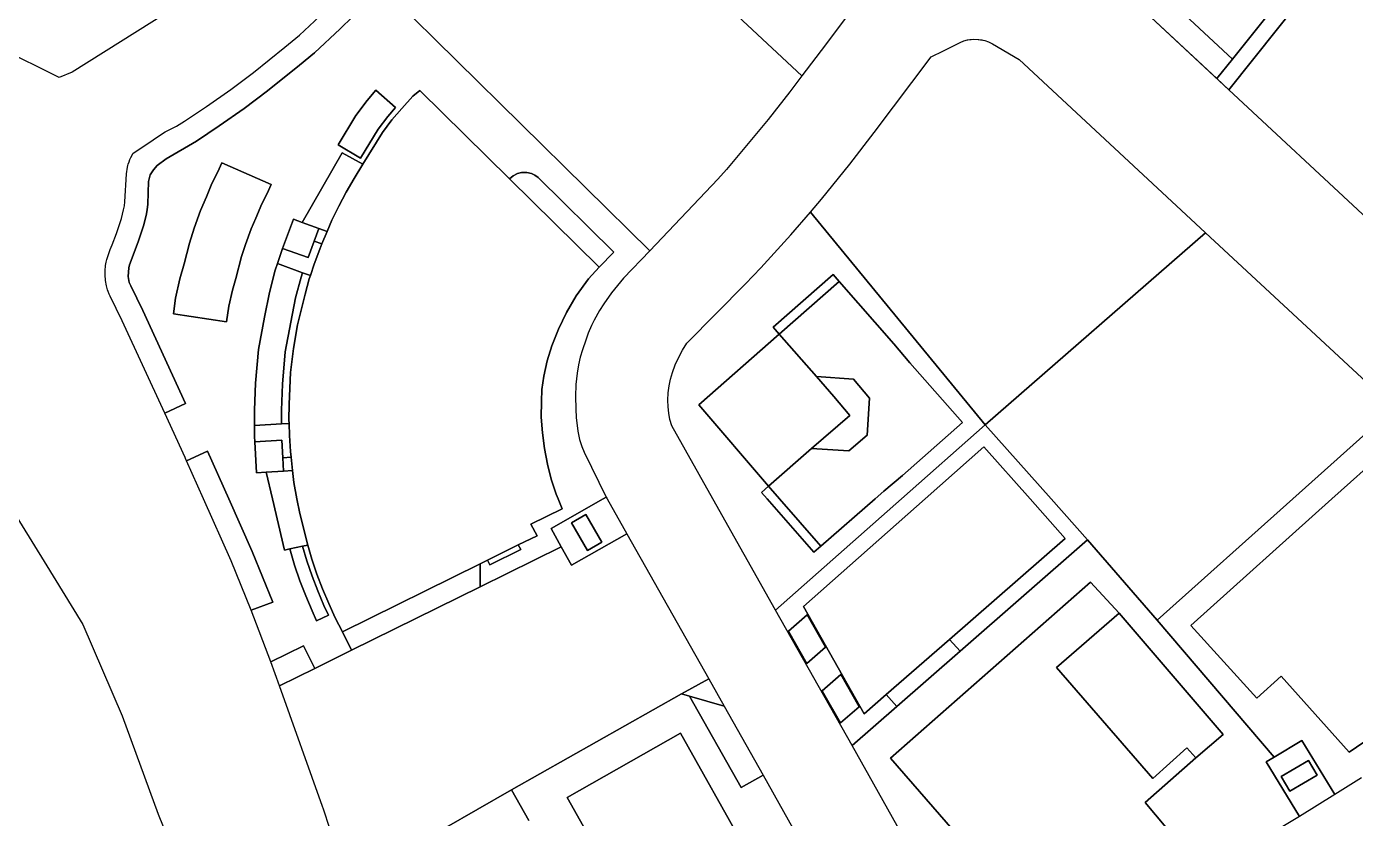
# Model space of a CAD drawing. Header units: millimetres. Extents: x 1888 to 2040, y 1705 to 1894.
# Drawn here: x 1931.1197 to 1931.3729, y 1831.9164 to 1832.0673 of the extents above; entities that cross this region are included whole.
import ezdxf

# ---------------------------------------------------------------- set-up
doc = ezdxf.new("R2010")
doc.units = ezdxf.units.MM

msp = doc.modelspace()

# ---------------------------------------------------------------- linework, layer by layer
for p, q in [((1931.21105, 1832.11051), (1931.26747, 1832.05787)), ((1931.26747, 1832.05787), (1931.21105, 1832.11051)), ((1931.21105, 1832.11051), (1931.26747, 1832.05787)), ((1931.26747, 1832.05787), (1931.21105, 1832.11051)), ((1931.38182, 1832.09657), (1931.3488, 1832.05526)), ((1931.3488, 1832.05526), (1931.38182, 1832.09657)), ((1931.38182, 1832.09657), (1931.3488, 1832.05526)), ((1931.3488, 1832.05526), (1931.38182, 1832.09657)), ((1931.32347, 1832.0853), (1931.34951, 1832.06108)), ((1931.34951, 1832.06108), (1931.32347, 1832.0853)), ((1931.23845, 1832.02459), (1931.18437, 1832.07784)), ((1931.18437, 1832.07784), (1931.23845, 1832.02459)), ((1931.23845, 1832.02459), (1931.18437, 1832.07784)), ((1931.18437, 1832.07784), (1931.23845, 1832.02459)), ((1931.35901, 1832.07296), (1931.34951, 1832.06108)), ((1931.34951, 1832.06108), (1931.35901, 1832.07296)), ((1931.14685, 1832.07018), (1931.12843, 1832.05859)), ((1931.14685, 1832.07018), (1931.12843, 1832.05859)), ((1931.17172, 1832.06567), (1931.17651, 1832.07008)), ((1931.17172, 1832.06567), (1931.17651, 1832.07008)), ((1931.27742, 1832.07113), (1931.27197, 1832.0638)), ((1931.27742, 1832.07113), (1931.27197, 1832.0638)), ((1931.34654, 1832.05737), (1931.3321, 1832.07079)), ((1931.3488, 1832.05526), (1931.3321, 1832.07079)), ((1931.17949, 1832.06684), (1931.18183, 1832.06912)), ((1931.18183, 1832.06912), (1931.17949, 1832.06684)), ((1931.16894, 1832.06334), (1931.17172, 1832.06567)), ((1931.16894, 1832.06334), (1931.17172, 1832.06567)), ((1931.17455, 1832.0623), (1931.17949, 1832.06684)), ((1931.17949, 1832.06684), (1931.17455, 1832.0623)), ((1931.29833, 1832.06455), (1931.29898, 1832.06473)), ((1931.29833, 1832.06455), (1931.29898, 1832.06473)), ((1931.29898, 1832.06473), (1931.29906, 1832.06474)), ((1931.29898, 1832.06473), (1931.29906, 1832.06474)), ((1931.29906, 1832.06474), (1931.29946, 1832.06481)), ((1931.29906, 1832.06474), (1931.29946, 1832.06481)), ((1931.29946, 1832.06481), (1931.29972, 1832.06484)), ((1931.29946, 1832.06481), (1931.29972, 1832.06484)), ((1931.29972, 1832.06484), (1931.30015, 1832.06487)), ((1931.29972, 1832.06484), (1931.30015, 1832.06487)), ((1931.30015, 1832.06487), (1931.30101, 1832.06484)), ((1931.30015, 1832.06487), (1931.30101, 1832.06484)), ((1931.30101, 1832.06484), (1931.30115, 1832.06483)), ((1931.30101, 1832.06484), (1931.30115, 1832.06483)), ((1931.30115, 1832.06483), (1931.30146, 1832.06478)), ((1931.30115, 1832.06483), (1931.30146, 1832.06478)), ((1931.30146, 1832.06478), (1931.30174, 1832.06474)), ((1931.30146, 1832.06478), (1931.30174, 1832.06474)), ((1931.30174, 1832.06474), (1931.30192, 1832.0647)), ((1931.30174, 1832.06474), (1931.30192, 1832.0647)), ((1931.30192, 1832.0647), (1931.30233, 1832.0646)), ((1931.30192, 1832.0647), (1931.30233, 1832.0646)), ((1931.12591, 1832.05761), (1931.11466, 1832.06317)), ((1931.12591, 1832.05761), (1931.11466, 1832.06317)), ((1931.16298, 1832.05854), (1931.16894, 1832.06334)), ((1931.16298, 1832.05854), (1931.16894, 1832.06334)), ((1931.1717, 1832.05991), (1931.17455, 1832.0623)), ((1931.17455, 1832.0623), (1931.1717, 1832.05991)), ((1931.27197, 1832.0638), (1931.26747, 1832.05787)), ((1931.27197, 1832.0638), (1931.26747, 1832.05787)), ((1931.29208, 1832.0615), (1931.29445, 1832.06269)), ((1931.29208, 1832.0615), (1931.29445, 1832.06269)), ((1931.29445, 1832.06269), (1931.29504, 1832.06297)), ((1931.29445, 1832.06269), (1931.29504, 1832.06297)), ((1931.29504, 1832.06297), (1931.29761, 1832.06426)), ((1931.29504, 1832.06297), (1931.29761, 1832.06426)), ((1931.29761, 1832.06426), (1931.29833, 1832.06455)), ((1931.29761, 1832.06426), (1931.29833, 1832.06455)), ((1931.30233, 1832.0646), (1931.30304, 1832.06435)), ((1931.30233, 1832.0646), (1931.30304, 1832.06435)), ((1931.30304, 1832.06435), (1931.30351, 1832.06412)), ((1931.30304, 1832.06435), (1931.30351, 1832.06412)), ((1931.30351, 1832.06412), (1931.30374, 1832.064)), ((1931.30351, 1832.06412), (1931.30374, 1832.064)), ((1931.30374, 1832.064), (1931.30885, 1832.06101)), ((1931.30374, 1832.064), (1931.30885, 1832.06101)), ((1931.16562, 1832.05502), (1931.1717, 1832.05991)), ((1931.1717, 1832.05991), (1931.16562, 1832.05502)), ((1931.28124, 1832.04707), (1931.29208, 1832.0615)), ((1931.28124, 1832.04707), (1931.29208, 1832.0615)), ((1931.30885, 1832.06101), (1931.3443, 1832.02805)), ((1931.30885, 1832.06101), (1931.3443, 1832.02805)), ((1931.34951, 1832.06108), (1931.34654, 1832.05737)), ((1931.34654, 1832.05737), (1931.34951, 1832.06108)), ((1931.12843, 1832.05859), (1931.12591, 1832.05761)), ((1931.12843, 1832.05859), (1931.12591, 1832.05761)), ((1931.15863, 1832.05528), (1931.16298, 1832.05854)), ((1931.15863, 1832.05528), (1931.16298, 1832.05854)), ((1931.26747, 1832.05787), (1931.26516, 1832.05484)), ((1931.26747, 1832.05787), (1931.26516, 1832.05484)), ((1931.3488, 1832.05526), (1931.34654, 1832.05737)), ((1931.15398, 1832.05204), (1931.15863, 1832.05528)), ((1931.15398, 1832.05204), (1931.15863, 1832.05528)), ((1931.16115, 1832.05167), (1931.16562, 1832.05502)), ((1931.16562, 1832.05502), (1931.16115, 1832.05167)), ((1931.18629, 1832.05517), (1931.18459, 1832.05318)), ((1931.18459, 1832.05318), (1931.18629, 1832.05517)), ((1931.19003, 1832.05185), (1931.18629, 1832.05517)), ((1931.18629, 1832.05517), (1931.19003, 1832.05185)), ((1931.19329, 1832.05401), (1931.19462, 1832.05512)), ((1931.19462, 1832.05512), (1931.19329, 1832.05401)), ((1931.19462, 1832.05512), (1931.21172, 1832.03828)), ((1931.21172, 1832.03828), (1931.19462, 1832.05512)), ((1931.26516, 1832.05484), (1931.261, 1832.04961)), ((1931.26516, 1832.05484), (1931.261, 1832.04961)), ((1931.37519, 1832.03073), (1931.3488, 1832.05526)), ((1931.37519, 1832.03073), (1931.3488, 1832.05526)), ((1931.14979, 1832.04924), (1931.15398, 1832.05204)), ((1931.14979, 1832.04924), (1931.15398, 1832.05204)), ((1931.18459, 1832.05318), (1931.18246, 1832.05033)), ((1931.18246, 1832.05033), (1931.18459, 1832.05318)), ((1931.19119, 1832.05168), (1931.19329, 1832.05401)), ((1931.19329, 1832.05401), (1931.19119, 1832.05168)), ((1931.15642, 1832.04838), (1931.16115, 1832.05167)), ((1931.16115, 1832.05167), (1931.15642, 1832.04838)), ((1931.18246, 1832.05033), (1931.17906, 1832.04478)), ((1931.17906, 1832.04478), (1931.18246, 1832.05033)), ((1931.18672, 1832.04772), (1931.18857, 1832.05016)), ((1931.18857, 1832.05016), (1931.18672, 1832.04772)), ((1931.18752, 1832.04712), (1931.18933, 1832.04951)), ((1931.18933, 1832.04951), (1931.18752, 1832.04712)), ((1931.18857, 1832.05016), (1931.19003, 1832.05185)), ((1931.19003, 1832.05185), (1931.18857, 1832.05016)), ((1931.18933, 1832.04951), (1931.19119, 1832.05168)), ((1931.19119, 1832.05168), (1931.18933, 1832.04951)), ((1931.261, 1832.04961), (1931.25786, 1832.04575)), ((1931.261, 1832.04961), (1931.25786, 1832.04575)), ((1931.14387, 1832.04574), (1931.14611, 1832.04726)), ((1931.14387, 1832.04574), (1931.14611, 1832.04726)), ((1931.14611, 1832.04726), (1931.14726, 1832.04777)), ((1931.14611, 1832.04726), (1931.14726, 1832.04777)), ((1931.14726, 1832.04777), (1931.14778, 1832.04804)), ((1931.14726, 1832.04777), (1931.14778, 1832.04804)), ((1931.14778, 1832.04804), (1931.1483, 1832.04833)), ((1931.14778, 1832.04804), (1931.1483, 1832.04833)), ((1931.1483, 1832.04833), (1931.14979, 1832.04924)), ((1931.1483, 1832.04833), (1931.14979, 1832.04924)), ((1931.15208, 1832.04548), (1931.15642, 1832.04838)), ((1931.15642, 1832.04838), (1931.15208, 1832.04548)), ((1931.18333, 1832.04219), (1931.18672, 1832.04772)), ((1931.18672, 1832.04772), (1931.18333, 1832.04219)), ((1931.18381, 1832.04107), (1931.18752, 1832.04712)), ((1931.18752, 1832.04712), (1931.18381, 1832.04107)), ((1931.27658, 1832.04107), (1931.28124, 1832.04707)), ((1931.27658, 1832.04107), (1931.28124, 1832.04707)), ((1931.13999, 1832.04313), (1931.14383, 1832.04571)), ((1931.13999, 1832.04313), (1931.14383, 1832.04571)), ((1931.14383, 1832.04571), (1931.14387, 1832.04574)), ((1931.14383, 1832.04571), (1931.14387, 1832.04574)), ((1931.1463, 1832.04207), (1931.15208, 1832.04548)), ((1931.15208, 1832.04548), (1931.1463, 1832.04207)), ((1931.17906, 1832.04478), (1931.18333, 1832.04219)), ((1931.18333, 1832.04219), (1931.17906, 1832.04478)), ((1931.25786, 1832.04575), (1931.25308, 1832.04008)), ((1931.25786, 1832.04575), (1931.25308, 1832.04008)), ((1931.13923, 1832.04149), (1931.13941, 1832.04197)), ((1931.13923, 1832.04149), (1931.13941, 1832.04197)), ((1931.13941, 1832.04197), (1931.13957, 1832.04233)), ((1931.13941, 1832.04197), (1931.13957, 1832.04233)), ((1931.13957, 1832.04233), (1931.13981, 1832.04281)), ((1931.13957, 1832.04233), (1931.13981, 1832.04281)), ((1931.13981, 1832.04281), (1931.13991, 1832.04298)), ((1931.13981, 1832.04281), (1931.13991, 1832.04298)), ((1931.13991, 1832.04298), (1931.13999, 1832.04313)), ((1931.13991, 1832.04298), (1931.13999, 1832.04313)), ((1931.14458, 1832.0408), (1931.1463, 1832.04207)), ((1931.1463, 1832.04207), (1931.14458, 1832.0408)), ((1931.17984, 1832.0432), (1931.17225, 1832.02998)), ((1931.17225, 1832.02998), (1931.17984, 1832.0432)), ((1931.18381, 1832.04107), (1931.17984, 1832.0432)), ((1931.17984, 1832.0432), (1931.18381, 1832.04107)), ((1931.13876, 1832.03923), (1931.1388, 1832.03968)), ((1931.13876, 1832.03923), (1931.1388, 1832.03968)), ((1931.1388, 1832.03968), (1931.13886, 1832.04006)), ((1931.1388, 1832.03968), (1931.13886, 1832.04006)), ((1931.13886, 1832.04006), (1931.13894, 1832.04047)), ((1931.13886, 1832.04006), (1931.13894, 1832.04047)), ((1931.13894, 1832.04047), (1931.13902, 1832.0408)), ((1931.13894, 1832.04047), (1931.13902, 1832.0408)), ((1931.13902, 1832.0408), (1931.1391, 1832.0411)), ((1931.13902, 1832.0408), (1931.1391, 1832.0411)), ((1931.1391, 1832.0411), (1931.13923, 1832.04149)), ((1931.1391, 1832.0411), (1931.13923, 1832.04149)), ((1931.14328, 1832.03902), (1931.14387, 1832.04001)), ((1931.14387, 1832.04001), (1931.14328, 1832.03902)), ((1931.14387, 1832.04001), (1931.14458, 1832.0408)), ((1931.14458, 1832.0408), (1931.14387, 1832.04001)), ((1931.15617, 1832.03964), (1931.15503, 1832.03737)), ((1931.15503, 1832.03737), (1931.15617, 1832.03964)), ((1931.15691, 1832.04132), (1931.15617, 1832.03964)), ((1931.15617, 1832.03964), (1931.15691, 1832.04132)), ((1931.16629, 1832.03719), (1931.15691, 1832.04132)), ((1931.15691, 1832.04132), (1931.16629, 1832.03719)), ((1931.18213, 1832.03832), (1931.18381, 1832.04107)), ((1931.18381, 1832.04107), (1931.18213, 1832.03832)), ((1931.21326, 1832.03927), (1931.21402, 1832.03949)), ((1931.21402, 1832.03949), (1931.21326, 1832.03927)), ((1931.21402, 1832.03949), (1931.21504, 1832.03945)), ((1931.21504, 1832.03945), (1931.21402, 1832.03949)), ((1931.21504, 1832.03945), (1931.21591, 1832.03927)), ((1931.21591, 1832.03927), (1931.21504, 1832.03945)), ((1931.25308, 1832.04008), (1931.25141, 1832.03818)), ((1931.25308, 1832.04008), (1931.25141, 1832.03818)), ((1931.27116, 1832.03438), (1931.27658, 1832.04107)), ((1931.27116, 1832.03438), (1931.27658, 1832.04107)), ((1931.13842, 1832.0339), (1931.13876, 1832.03923)), ((1931.13842, 1832.0339), (1931.13876, 1832.03923)), ((1931.1428, 1832.03346), (1931.14295, 1832.03777)), ((1931.14295, 1832.03777), (1931.1428, 1832.03346)), ((1931.14295, 1832.03777), (1931.14328, 1832.03902)), ((1931.14328, 1832.03902), (1931.14295, 1832.03777)), ((1931.15503, 1832.03737), (1931.15401, 1832.03487)), ((1931.15401, 1832.03487), (1931.15503, 1832.03737)), ((1931.16555, 1832.03551), (1931.16629, 1832.03719)), ((1931.16629, 1832.03719), (1931.16555, 1832.03551)), ((1931.18062, 1832.03572), (1931.18213, 1832.03832)), ((1931.18213, 1832.03832), (1931.18062, 1832.03572)), ((1931.21172, 1832.03828), (1931.21244, 1832.03886)), ((1931.21244, 1832.03886), (1931.21172, 1832.03828)), ((1931.22882, 1832.02144), (1931.21172, 1832.03828)), ((1931.21172, 1832.03828), (1931.22882, 1832.02144)), ((1931.21244, 1832.03886), (1931.21326, 1832.03927)), ((1931.21326, 1832.03927), (1931.21244, 1832.03886)), ((1931.21591, 1832.03927), (1931.21658, 1832.03897)), ((1931.21658, 1832.03897), (1931.21591, 1832.03927)), ((1931.21658, 1832.03897), (1931.21721, 1832.03853)), ((1931.21721, 1832.03853), (1931.21658, 1832.03897)), ((1931.21721, 1832.03853), (1931.23163, 1832.02429)), ((1931.23163, 1832.02429), (1931.21721, 1832.03853)), ((1931.25141, 1832.03818), (1931.23845, 1832.02459)), ((1931.25141, 1832.03818), (1931.23845, 1832.02459)), ((1931.15401, 1832.03487), (1931.15288, 1832.03226)), ((1931.15288, 1832.03226), (1931.15401, 1832.03487)), ((1931.16452, 1832.0335), (1931.16555, 1832.03551)), ((1931.16555, 1832.03551), (1931.16452, 1832.0335)), ((1931.17924, 1832.03307), (1931.18062, 1832.03572)), ((1931.18062, 1832.03572), (1931.17924, 1832.03307)), ((1931.26909, 1832.03195), (1931.27116, 1832.03438)), ((1931.26909, 1832.03195), (1931.27116, 1832.03438)), ((1931.13777, 1832.03069), (1931.13821, 1832.03237)), ((1931.13777, 1832.03069), (1931.13821, 1832.03237)), ((1931.13821, 1832.03237), (1931.13834, 1832.03311)), ((1931.13821, 1832.03237), (1931.13834, 1832.03311)), ((1931.13834, 1832.03311), (1931.13842, 1832.0339)), ((1931.13834, 1832.03311), (1931.13842, 1832.0339)), ((1931.14247, 1832.03126), (1931.14267, 1832.03235)), ((1931.14267, 1832.03235), (1931.14247, 1832.03126)), ((1931.14267, 1832.03235), (1931.1428, 1832.03346)), ((1931.1428, 1832.03346), (1931.14267, 1832.03235)), ((1931.15288, 1832.03226), (1931.15163, 1832.02886)), ((1931.15163, 1832.02886), (1931.15288, 1832.03226)), ((1931.16342, 1832.0308), (1931.16452, 1832.0335)), ((1931.16452, 1832.0335), (1931.16342, 1832.0308)), ((1931.1779, 1832.03038), (1931.17924, 1832.03307)), ((1931.17924, 1832.03307), (1931.1779, 1832.03038)), ((1931.26532, 1832.02758), (1931.26909, 1832.03195)), ((1931.26532, 1832.02758), (1931.26909, 1832.03195)), ((1931.26909, 1832.03195), (1931.30237, 1831.99144)), ((1931.30237, 1831.99144), (1931.26909, 1832.03195)), ((1931.26909, 1832.03195), (1931.30237, 1831.99144)), ((1931.30237, 1831.99144), (1931.26909, 1832.03195)), ((1931.13685, 1832.02785), (1931.13777, 1832.03069)), ((1931.13685, 1832.02785), (1931.13777, 1832.03069)), ((1931.14096, 1832.02628), (1931.14196, 1832.02933)), ((1931.14196, 1832.02933), (1931.14096, 1832.02628)), ((1931.14196, 1832.02933), (1931.14247, 1832.03126)), ((1931.14247, 1832.03126), (1931.14196, 1832.02933)), ((1931.1625, 1832.02872), (1931.16342, 1832.0308)), ((1931.16342, 1832.0308), (1931.1625, 1832.02872)), ((1931.16851, 1832.02503), (1931.17055, 1832.0306)), ((1931.17055, 1832.0306), (1931.16851, 1832.02503)), ((1931.17055, 1832.0306), (1931.17225, 1832.02998)), ((1931.17225, 1832.02998), (1931.17055, 1832.0306)), ((1931.17225, 1832.02998), (1931.17539, 1832.02883)), ((1931.17539, 1832.02883), (1931.17225, 1832.02998)), ((1931.17698, 1832.02821), (1931.1779, 1832.03038)), ((1931.1779, 1832.03038), (1931.17698, 1832.02821)), ((1931.13604, 1832.02573), (1931.13685, 1832.02785)), ((1931.13604, 1832.02573), (1931.13685, 1832.02785)), ((1931.15163, 1832.02886), (1931.15073, 1832.02603)), ((1931.15073, 1832.02603), (1931.15163, 1832.02886)), ((1931.1614, 1832.02575), (1931.1625, 1832.02872)), ((1931.1625, 1832.02872), (1931.1614, 1832.02575)), ((1931.17539, 1832.02883), (1931.17452, 1832.02643)), ((1931.17452, 1832.02643), (1931.17539, 1832.02883)), ((1931.17539, 1832.02883), (1931.17698, 1832.02821)), ((1931.17698, 1832.02821), (1931.17539, 1832.02883)), ((1931.176, 1832.02589), (1931.17698, 1832.02821)), ((1931.17698, 1832.02821), (1931.176, 1832.02589)), ((1931.25964, 1832.02134), (1931.26532, 1832.02758)), ((1931.25964, 1832.02134), (1931.26532, 1832.02758)), ((1931.34439, 1832.02797), (1931.30237, 1831.99144)), ((1931.30237, 1831.99144), (1931.34439, 1832.02797)), ((1931.34439, 1832.02797), (1931.30237, 1831.99144)), ((1931.30237, 1831.99144), (1931.34439, 1832.02797)), ((1931.3443, 1832.02805), (1931.34439, 1832.02797)), ((1931.3443, 1832.02805), (1931.34439, 1832.02797)), ((1931.34439, 1832.02797), (1931.38031, 1831.99462)), ((1931.34439, 1832.02797), (1931.38031, 1831.99462)), ((1931.13519, 1832.02348), (1931.13567, 1832.02483)), ((1931.13519, 1832.02348), (1931.13567, 1832.02483)), ((1931.13567, 1832.02483), (1931.13604, 1832.02573)), ((1931.13567, 1832.02483), (1931.13604, 1832.02573)), ((1931.1393, 1832.02189), (1931.14096, 1832.02628)), ((1931.14096, 1832.02628), (1931.1393, 1832.02189)), ((1931.15073, 1832.02603), (1931.14971, 1832.02206)), ((1931.14971, 1832.02206), (1931.15073, 1832.02603)), ((1931.16066, 1832.02348), (1931.1614, 1832.02575)), ((1931.1614, 1832.02575), (1931.16066, 1832.02348)), ((1931.16819, 1832.02408), (1931.16851, 1832.02503)), ((1931.16851, 1832.02503), (1931.16819, 1832.02408)), ((1931.16851, 1832.02503), (1931.17335, 1832.02326)), ((1931.17335, 1832.02326), (1931.16851, 1832.02503)), ((1931.17335, 1832.02326), (1931.17452, 1832.02643)), ((1931.17452, 1832.02643), (1931.17335, 1832.02326)), ((1931.17452, 1832.02643), (1931.176, 1832.02589)), ((1931.176, 1832.02589), (1931.17452, 1832.02643)), ((1931.17557, 1832.02485), (1931.17454, 1832.02204)), ((1931.17454, 1832.02204), (1931.17557, 1832.02485)), ((1931.176, 1832.02589), (1931.17557, 1832.02485)), ((1931.17557, 1832.02485), (1931.176, 1832.02589)), ((1931.23163, 1832.02429), (1931.22882, 1832.02144)), ((1931.22882, 1832.02144), (1931.23163, 1832.02429)), ((1931.23845, 1832.02459), (1931.23343, 1832.01932)), ((1931.23845, 1832.02459), (1931.23343, 1832.01932)), ((1931.13474, 1832.02147), (1931.13478, 1832.02178)), ((1931.13474, 1832.02147), (1931.13478, 1832.02178)), ((1931.13478, 1832.02178), (1931.13489, 1832.02238)), ((1931.13478, 1832.02178), (1931.13489, 1832.02238)), ((1931.13489, 1832.02238), (1931.13502, 1832.02292)), ((1931.13489, 1832.02238), (1931.13502, 1832.02292)), ((1931.13502, 1832.02292), (1931.13519, 1832.02348)), ((1931.13502, 1832.02292), (1931.13519, 1832.02348)), ((1931.13917, 1832.02135), (1931.1393, 1832.02189)), ((1931.1393, 1832.02189), (1931.13917, 1832.02135)), ((1931.14971, 1832.02206), (1931.14891, 1832.01922)), ((1931.14891, 1832.01922), (1931.14971, 1832.02206)), ((1931.15958, 1832.01928), (1931.16066, 1832.02348)), ((1931.16066, 1832.02348), (1931.15958, 1832.01928)), ((1931.16753, 1832.02212), (1931.1671, 1832.02085)), ((1931.1671, 1832.02085), (1931.16753, 1832.02212)), ((1931.16753, 1832.02212), (1931.16819, 1832.02408)), ((1931.16819, 1832.02408), (1931.16753, 1832.02212)), ((1931.17232, 1832.02037), (1931.16753, 1832.02212)), ((1931.16753, 1832.02212), (1931.17232, 1832.02037)), ((1931.17454, 1832.02204), (1931.17379, 1832.01983)), ((1931.17379, 1832.01983), (1931.17454, 1832.02204)), ((1931.13467, 1832.02059), (1931.1347, 1832.02108)), ((1931.13467, 1832.02059), (1931.1347, 1832.02108)), ((1931.13467, 1832.01998), (1931.13467, 1832.02059)), ((1931.13467, 1832.01998), (1931.13467, 1832.02059)), ((1931.13473, 1832.01891), (1931.13467, 1832.01998)), ((1931.13473, 1832.01891), (1931.13467, 1832.01998)), ((1931.1347, 1832.02108), (1931.13474, 1832.02147)), ((1931.1347, 1832.02108), (1931.13474, 1832.02147)), ((1931.13906, 1832.01967), (1931.13917, 1832.02135)), ((1931.13917, 1832.02135), (1931.13906, 1832.01967)), ((1931.13928, 1832.01855), (1931.13906, 1832.01967)), ((1931.13906, 1832.01967), (1931.13928, 1832.01855)), ((1931.14891, 1832.01922), (1931.14812, 1832.01553)), ((1931.14812, 1832.01553), (1931.14891, 1832.01922)), ((1931.15893, 1832.01707), (1931.15958, 1832.01928)), ((1931.15958, 1832.01928), (1931.15893, 1832.01707)), ((1931.1671, 1832.02085), (1931.16597, 1832.01661)), ((1931.16597, 1832.01661), (1931.1671, 1832.02085)), ((1931.17098, 1832.01561), (1931.17203, 1832.01954)), ((1931.17203, 1832.01954), (1931.17098, 1832.01561)), ((1931.17203, 1832.01954), (1931.17232, 1832.02037)), ((1931.17232, 1832.02037), (1931.17203, 1832.01954)), ((1931.17379, 1832.01983), (1931.17232, 1832.02037)), ((1931.17232, 1832.02037), (1931.17379, 1832.01983)), ((1931.17278, 1832.0163), (1931.17358, 1832.0192)), ((1931.17358, 1832.0192), (1931.17278, 1832.0163)), ((1931.17358, 1832.0192), (1931.17379, 1832.01983)), ((1931.17379, 1832.01983), (1931.17358, 1832.0192)), ((1931.22679, 1832.01923), (1931.22442, 1832.01597)), ((1931.22442, 1832.01597), (1931.22679, 1832.01923)), ((1931.22882, 1832.02144), (1931.22679, 1832.01923)), ((1931.22679, 1832.01923), (1931.22882, 1832.02144)), ((1931.23343, 1832.01932), (1931.23119, 1832.01653)), ((1931.23343, 1832.01932), (1931.23119, 1832.01653)), ((1931.25673, 1832.01829), (1931.25964, 1832.02134)), ((1931.25673, 1832.01829), (1931.25964, 1832.02134)), ((1931.26197, 1832.01), (1931.27338, 1832.02003)), ((1931.27338, 1832.02003), (1931.26197, 1832.01)), ((1931.27338, 1832.02003), (1931.27454, 1832.01871)), ((1931.27454, 1832.01871), (1931.27338, 1832.02003)), ((1931.13491, 1832.01786), (1931.13473, 1832.01891)), ((1931.13491, 1832.01786), (1931.13473, 1832.01891)), ((1931.13504, 1832.01738), (1931.13491, 1832.01786)), ((1931.13504, 1832.01738), (1931.13491, 1832.01786)), ((1931.13511, 1832.01715), (1931.13504, 1832.01738)), ((1931.13511, 1832.01715), (1931.13504, 1832.01738)), ((1931.13525, 1832.01679), (1931.13511, 1832.01715)), ((1931.13525, 1832.01679), (1931.13511, 1832.01715)), ((1931.13544, 1832.01633), (1931.13525, 1832.01679)), ((1931.13544, 1832.01633), (1931.13525, 1832.01679)), ((1931.13957, 1832.01788), (1931.13928, 1832.01855)), ((1931.13928, 1832.01855), (1931.13957, 1832.01788)), ((1931.14189, 1832.01316), (1931.13957, 1832.01788)), ((1931.13957, 1832.01788), (1931.14189, 1832.01316)), ((1931.15826, 1832.01403), (1931.15893, 1832.01707)), ((1931.15893, 1832.01707), (1931.15826, 1832.01403)), ((1931.16597, 1832.01661), (1931.16503, 1832.0119)), ((1931.16503, 1832.0119), (1931.16597, 1832.01661)), ((1931.23119, 1832.01653), (1931.22969, 1832.01447)), ((1931.23119, 1832.01653), (1931.22969, 1832.01447)), ((1931.24555, 1832.00697), (1931.25673, 1832.01829)), ((1931.24555, 1832.00697), (1931.25673, 1832.01829)), ((1931.27454, 1832.01871), (1931.26312, 1832.00869)), ((1931.26312, 1832.00869), (1931.27454, 1832.01871)), ((1931.27454, 1832.01871), (1931.28495, 1832.00686)), ((1931.28495, 1832.00686), (1931.27454, 1832.01871)), ((1931.13562, 1832.01594), (1931.13544, 1832.01633)), ((1931.13562, 1832.01594), (1931.13544, 1832.01633)), ((1931.13794, 1832.01122), (1931.13562, 1832.01594)), ((1931.13794, 1832.01122), (1931.13562, 1832.01594)), ((1931.14812, 1832.01553), (1931.14768, 1832.01255)), ((1931.14768, 1832.01255), (1931.14812, 1832.01553)), ((1931.15782, 1832.01105), (1931.15826, 1832.01403)), ((1931.15826, 1832.01403), (1931.15782, 1832.01105)), ((1931.17005, 1832.01097), (1931.17098, 1832.01561)), ((1931.17098, 1832.01561), (1931.17005, 1832.01097)), ((1931.17135, 1832.01047), (1931.17278, 1832.0163)), ((1931.17278, 1832.0163), (1931.17135, 1832.01047)), ((1931.22442, 1832.01597), (1931.22259, 1832.01278)), ((1931.22259, 1832.01278), (1931.22442, 1832.01597)), ((1931.22969, 1832.01447), (1931.22888, 1832.01322)), ((1931.22969, 1832.01447), (1931.22888, 1832.01322)), ((1931.15002, 1831.9955), (1931.14189, 1832.01316)), ((1931.14189, 1832.01316), (1931.15002, 1831.9955)), ((1931.14768, 1832.01255), (1931.15782, 1832.01105)), ((1931.15782, 1832.01105), (1931.14768, 1832.01255)), ((1931.16503, 1832.0119), (1931.1639, 1832.00577)), ((1931.1639, 1832.00577), (1931.16503, 1832.0119)), ((1931.22259, 1832.01278), (1931.22106, 1832.00966)), ((1931.22106, 1832.00966), (1931.22259, 1832.01278)), ((1931.22888, 1832.01322), (1931.22785, 1832.01136)), ((1931.22888, 1832.01322), (1931.22785, 1832.01136)), ((1931.14603, 1831.99366), (1931.13794, 1832.01122)), ((1931.14603, 1831.99366), (1931.13794, 1832.01122)), ((1931.16901, 1832.00532), (1931.17005, 1832.01097)), ((1931.17005, 1832.01097), (1931.16901, 1832.00532)), ((1931.17056, 1832.00593), (1931.17135, 1832.01047)), ((1931.17135, 1832.01047), (1931.17056, 1832.00593)), ((1931.22106, 1832.00966), (1931.21983, 1832.00648)), ((1931.21983, 1832.00648), (1931.22106, 1832.00966)), ((1931.22674, 1832.0089), (1931.22625, 1832.00756)), ((1931.22674, 1832.0089), (1931.22625, 1832.00756)), ((1931.22737, 1832.01034), (1931.22674, 1832.0089)), ((1931.22737, 1832.01034), (1931.22674, 1832.0089)), ((1931.22785, 1832.01136), (1931.22737, 1832.01034)), ((1931.22785, 1832.01136), (1931.22737, 1832.01034)), ((1931.26312, 1832.00869), (1931.26197, 1832.01)), ((1931.26197, 1832.01), (1931.26312, 1832.00869)), ((1931.21983, 1832.00648), (1931.21891, 1832.0036)), ((1931.21891, 1832.0036), (1931.21983, 1832.00648)), ((1931.22625, 1832.00756), (1931.22564, 1832.0057)), ((1931.22625, 1832.00756), (1931.22564, 1832.0057)), ((1931.24471, 1832.00565), (1931.24555, 1832.00697)), ((1931.24471, 1832.00565), (1931.24555, 1832.00697)), ((1931.2478, 1831.99524), (1931.26312, 1832.00869)), ((1931.26312, 1832.00869), (1931.2478, 1831.99524)), ((1931.27024, 1832.00059), (1931.26312, 1832.00869)), ((1931.26312, 1832.00869), (1931.27024, 1832.00059)), ((1931.28495, 1832.00686), (1931.288, 1832.00324)), ((1931.288, 1832.00324), (1931.28495, 1832.00686)), ((1931.1639, 1832.00577), (1931.16334, 1831.99937)), ((1931.16334, 1831.99937), (1931.1639, 1832.00577)), ((1931.16847, 1831.99918), (1931.16901, 1832.00532)), ((1931.16901, 1832.00532), (1931.16847, 1831.99918)), ((1931.17003, 1832.00135), (1931.17056, 1832.00593)), ((1931.17056, 1832.00593), (1931.17003, 1832.00135)), ((1931.22522, 1832.00431), (1931.2249, 1832.00281)), ((1931.22522, 1832.00431), (1931.2249, 1832.00281)), ((1931.22564, 1832.0057), (1931.22522, 1832.00431)), ((1931.22564, 1832.0057), (1931.22522, 1832.00431)), ((1931.24332, 1832.00285), (1931.24397, 1832.00428)), ((1931.24332, 1832.00285), (1931.24397, 1832.00428)), ((1931.24397, 1832.00428), (1931.24471, 1832.00565)), ((1931.24397, 1832.00428), (1931.24471, 1832.00565)), ((1931.16974, 1831.99535), (1931.17003, 1832.00135)), ((1931.17003, 1832.00135), (1931.16974, 1831.99535)), ((1931.21891, 1832.0036), (1931.2183, 1832.00066)), ((1931.2183, 1832.00066), (1931.21891, 1832.0036)), ((1931.2249, 1832.00281), (1931.22463, 1832.00126)), ((1931.2249, 1832.00281), (1931.22463, 1832.00126)), ((1931.2424, 1832.00014), (1931.24277, 1832.00139)), ((1931.2424, 1832.00014), (1931.24277, 1832.00139)), ((1931.24277, 1832.00139), (1931.24332, 1832.00285)), ((1931.24277, 1832.00139), (1931.24332, 1832.00285)), ((1931.288, 1832.00324), (1931.29806, 1831.99183)), ((1931.29806, 1831.99183), (1931.288, 1832.00324)), ((1931.16334, 1831.99937), (1931.16315, 1831.99418)), ((1931.16315, 1831.99418), (1931.16334, 1831.99937)), ((1931.16829, 1831.99421), (1931.16847, 1831.99918)), ((1931.16847, 1831.99918), (1931.16829, 1831.99421)), ((1931.2183, 1832.00066), (1931.21792, 1831.99811)), ((1931.21792, 1831.99811), (1931.2183, 1832.00066)), ((1931.22439, 1831.99909), (1931.22431, 1831.99681)), ((1931.22439, 1831.99909), (1931.22431, 1831.99681)), ((1931.22463, 1832.00126), (1931.22439, 1831.99909)), ((1931.22463, 1832.00126), (1931.22439, 1831.99909)), ((1931.24197, 1831.9975), (1931.24214, 1831.99887)), ((1931.24197, 1831.9975), (1931.24214, 1831.99887)), ((1931.24214, 1831.99887), (1931.2424, 1832.00014)), ((1931.24214, 1831.99887), (1931.2424, 1832.00014)), ((1931.2773, 1832.00014), (1931.27024, 1832.00059)), ((1931.27354, 1831.99683), (1931.27024, 1832.00059)), ((1931.27024, 1832.00059), (1931.2773, 1832.00014)), ((1931.27024, 1832.00059), (1931.27354, 1831.99683)), ((1931.28033, 1831.99648), (1931.2773, 1832.00014)), ((1931.2773, 1832.00014), (1931.28033, 1831.99648)), ((1931.21792, 1831.99811), (1931.2178, 1831.99585)), ((1931.2178, 1831.99585), (1931.21792, 1831.99811)), ((1931.22431, 1831.99681), (1931.22436, 1831.99446)), ((1931.22431, 1831.99681), (1931.22436, 1831.99446)), ((1931.2419, 1831.99612), (1931.24197, 1831.9975)), ((1931.2419, 1831.99612), (1931.24197, 1831.9975)), ((1931.27658, 1831.99317), (1931.27354, 1831.99683)), ((1931.27354, 1831.99683), (1931.27658, 1831.99317)), ((1931.27989, 1831.98942), (1931.28033, 1831.99648)), ((1931.28033, 1831.99648), (1931.27989, 1831.98942)), ((1931.14603, 1831.99366), (1931.15002, 1831.9955)), ((1931.15002, 1831.9955), (1931.14603, 1831.99366)), ((1931.16315, 1831.99418), (1931.16316, 1831.99127)), ((1931.16316, 1831.99127), (1931.16315, 1831.99418)), ((1931.1683, 1831.99158), (1931.16829, 1831.99421)), ((1931.16829, 1831.99421), (1931.1683, 1831.99158)), ((1931.16969, 1831.99235), (1931.16974, 1831.99535)), ((1931.16974, 1831.99535), (1931.16969, 1831.99235)), ((1931.2178, 1831.99585), (1931.21779, 1831.99285)), ((1931.21779, 1831.99285), (1931.2178, 1831.99585)), ((1931.22436, 1831.99446), (1931.22446, 1831.99275)), ((1931.22436, 1831.99446), (1931.22446, 1831.99275)), ((1931.24194, 1831.99487), (1931.2419, 1831.99612)), ((1931.24194, 1831.99487), (1931.2419, 1831.99612)), ((1931.24207, 1831.99363), (1931.24194, 1831.99487)), ((1931.24207, 1831.99363), (1931.24194, 1831.99487)), ((1931.2611, 1831.97972), (1931.2478, 1831.99524)), ((1931.2478, 1831.99524), (1931.2611, 1831.97972)), ((1931.38031, 1831.99462), (1931.36097, 1831.97731)), ((1931.36097, 1831.97731), (1931.38031, 1831.99462)), ((1931.38031, 1831.99462), (1931.36097, 1831.97731)), ((1931.36097, 1831.97731), (1931.38031, 1831.99462)), ((1931.14992, 1831.9852), (1931.14603, 1831.99366)), ((1931.14992, 1831.9852), (1931.14603, 1831.99366)), ((1931.16316, 1831.99127), (1931.1683, 1831.99158)), ((1931.1683, 1831.99158), (1931.16316, 1831.99127)), ((1931.16317, 1831.9892), (1931.16316, 1831.99127)), ((1931.16316, 1831.99127), (1931.16317, 1831.9892)), ((1931.1683, 1831.99158), (1931.16972, 1831.99166)), ((1931.16972, 1831.99166), (1931.1683, 1831.99158)), ((1931.16972, 1831.99166), (1931.16969, 1831.99235)), ((1931.16969, 1831.99235), (1931.16972, 1831.99166)), ((1931.16972, 1831.99166), (1931.1698, 1831.98935)), ((1931.1698, 1831.98935), (1931.16972, 1831.99166)), ((1931.21779, 1831.99285), (1931.21802, 1831.98986)), ((1931.21802, 1831.98986), (1931.21779, 1831.99285)), ((1931.22446, 1831.99275), (1931.22454, 1831.99178)), ((1931.22446, 1831.99275), (1931.22454, 1831.99178)), ((1931.22454, 1831.99178), (1931.22474, 1831.99019)), ((1931.22454, 1831.99178), (1931.22474, 1831.99019)), ((1931.24231, 1831.9924), (1931.24207, 1831.99363)), ((1931.24231, 1831.9924), (1931.24207, 1831.99363)), ((1931.24265, 1831.9912), (1931.24231, 1831.9924)), ((1931.24265, 1831.9912), (1931.24231, 1831.9924)), ((1931.25047, 1831.97731), (1931.24265, 1831.9912)), ((1931.25047, 1831.97731), (1931.24265, 1831.9912)), ((1931.26931, 1831.9869), (1931.27658, 1831.99317)), ((1931.27658, 1831.99317), (1931.26931, 1831.9869)), ((1931.30237, 1831.99144), (1931.2864, 1831.97731)), ((1931.2864, 1831.97731), (1931.30237, 1831.99144)), ((1931.30237, 1831.99144), (1931.2864, 1831.97731)), ((1931.2864, 1831.97731), (1931.30237, 1831.99144)), ((1931.29806, 1831.99183), (1931.28664, 1831.98176)), ((1931.28664, 1831.98176), (1931.29806, 1831.99183)), ((1931.30237, 1831.99144), (1931.31493, 1831.97731)), ((1931.31493, 1831.97731), (1931.30237, 1831.99144)), ((1931.30237, 1831.99144), (1931.31493, 1831.97731)), ((1931.31493, 1831.97731), (1931.30237, 1831.99144)), ((1931.16318, 1831.9882), (1931.16317, 1831.9892)), ((1931.16317, 1831.9892), (1931.16318, 1831.9882)), ((1931.1698, 1831.98935), (1931.16999, 1831.98636)), ((1931.16999, 1831.98636), (1931.1698, 1831.98935)), ((1931.21802, 1831.98986), (1931.21838, 1831.98688)), ((1931.21838, 1831.98688), (1931.21802, 1831.98986)), ((1931.22474, 1831.99019), (1931.2251, 1831.9886)), ((1931.22474, 1831.99019), (1931.2251, 1831.9886)), ((1931.27637, 1831.98643), (1931.27989, 1831.98942)), ((1931.27989, 1831.98942), (1931.27637, 1831.98643)), ((1931.1542, 1831.98642), (1931.15021, 1831.98458)), ((1931.15021, 1831.98458), (1931.1542, 1831.98642)), ((1931.15825, 1831.97731), (1931.1542, 1831.98642)), ((1931.1542, 1831.98642), (1931.15825, 1831.97731)), ((1931.16832, 1831.98852), (1931.16318, 1831.9882)), ((1931.16318, 1831.9882), (1931.16832, 1831.98852)), ((1931.16355, 1831.98228), (1931.16318, 1831.9882)), ((1931.16318, 1831.9882), (1931.16355, 1831.98228)), ((1931.16853, 1831.98515), (1931.16832, 1831.98852)), ((1931.16832, 1831.98852), (1931.16853, 1831.98515)), ((1931.16999, 1831.98636), (1931.17011, 1831.98525)), ((1931.17011, 1831.98525), (1931.16999, 1831.98636)), ((1931.21838, 1831.98688), (1931.21899, 1831.98394)), ((1931.21899, 1831.98394), (1931.21838, 1831.98688)), ((1931.2251, 1831.9886), (1931.22551, 1831.98728)), ((1931.2251, 1831.9886), (1931.22551, 1831.98728)), ((1931.22551, 1831.98728), (1931.22598, 1831.98621)), ((1931.22551, 1831.98728), (1931.22598, 1831.98621)), ((1931.22598, 1831.98621), (1931.23017, 1831.97764)), ((1931.22598, 1831.98621), (1931.23017, 1831.97764)), ((1931.2611, 1831.97972), (1931.26931, 1831.9869)), ((1931.26931, 1831.9869), (1931.2611, 1831.97972)), ((1931.26931, 1831.9869), (1931.27637, 1831.98643)), ((1931.27637, 1831.98643), (1931.26931, 1831.9869)), ((1931.29094, 1831.97731), (1931.30213, 1831.98721)), ((1931.30213, 1831.98721), (1931.29094, 1831.97731)), ((1931.30213, 1831.98721), (1931.31092, 1831.97731)), ((1931.31092, 1831.97731), (1931.30213, 1831.98721)), ((1931.36844, 1831.97731), (1931.38005, 1831.98774)), ((1931.38005, 1831.98774), (1931.36844, 1831.97731)), ((1931.11149, 1831.98406), (1931.12306, 1831.96535)), ((1931.11149, 1831.98406), (1931.12306, 1831.96535)), ((1931.15001, 1831.98502), (1931.14992, 1831.9852)), ((1931.15001, 1831.98502), (1931.14992, 1831.9852)), ((1931.15021, 1831.98458), (1931.15001, 1831.98502)), ((1931.15021, 1831.98458), (1931.15001, 1831.98502)), ((1931.15344, 1831.97731), (1931.15021, 1831.98458)), ((1931.15344, 1831.97731), (1931.15021, 1831.98458)), ((1931.17011, 1831.98525), (1931.16853, 1831.98515)), ((1931.16853, 1831.98515), (1931.17011, 1831.98525)), ((1931.16869, 1831.9826), (1931.16853, 1831.98515)), ((1931.16853, 1831.98515), (1931.16869, 1831.9826)), ((1931.17011, 1831.98525), (1931.1704, 1831.98271)), ((1931.1704, 1831.98271), (1931.17011, 1831.98525)), ((1931.21899, 1831.98394), (1931.2197, 1831.98103)), ((1931.2197, 1831.98103), (1931.21899, 1831.98394)), ((1931.16535, 1831.98239), (1931.16355, 1831.98228)), ((1931.16355, 1831.98228), (1931.16535, 1831.98239)), ((1931.16869, 1831.9826), (1931.16535, 1831.98239)), ((1931.16535, 1831.98239), (1931.16869, 1831.9826)), ((1931.16535, 1831.98239), (1931.16656, 1831.97731)), ((1931.16656, 1831.97731), (1931.16535, 1831.98239)), ((1931.1704, 1831.98271), (1931.16869, 1831.9826)), ((1931.16869, 1831.9826), (1931.1704, 1831.98271)), ((1931.17066, 1831.9804), (1931.1704, 1831.98271)), ((1931.1704, 1831.98271), (1931.17066, 1831.9804)), ((1931.28664, 1831.98176), (1931.28306, 1831.97877)), ((1931.28306, 1831.97877), (1931.28664, 1831.98176)), ((1931.17123, 1831.97731), (1931.17066, 1831.9804)), ((1931.17066, 1831.9804), (1931.17123, 1831.97731)), ((1931.2197, 1831.98103), (1931.22063, 1831.97818)), ((1931.22063, 1831.97818), (1931.2197, 1831.98103)), ((1931.25976, 1831.97855), (1931.2611, 1831.97972)), ((1931.2611, 1831.97972), (1931.25976, 1831.97855)), ((1931.26084, 1831.97731), (1931.25976, 1831.97855)), ((1931.25976, 1831.97855), (1931.26084, 1831.97731)), ((1931.2611, 1831.97972), (1931.26148, 1831.97927)), ((1931.26148, 1831.97927), (1931.2611, 1831.97972)), ((1931.26148, 1831.97927), (1931.26319, 1831.97731)), ((1931.26319, 1831.97731), (1931.26148, 1831.97927)), ((1931.28306, 1831.97877), (1931.28139, 1831.97731)), ((1931.28139, 1831.97731), (1931.28306, 1831.97877)), ((1931.15867, 1831.96552), (1931.15344, 1831.97731)), ((1931.15867, 1831.96552), (1931.15344, 1831.97731)), ((1931.16269, 1831.9673), (1931.15825, 1831.97731)), ((1931.15825, 1831.97731), (1931.16269, 1831.9673)), ((1931.16656, 1831.97731), (1931.16888, 1831.96756)), ((1931.16888, 1831.96756), (1931.16656, 1831.97731)), ((1931.17175, 1831.9745), (1931.17123, 1831.97731)), ((1931.17123, 1831.97731), (1931.17175, 1831.9745)), ((1931.21965, 1831.97169), (1931.22959, 1831.97731)), ((1931.22959, 1831.97731), (1931.21965, 1831.97169)), ((1931.21965, 1831.97169), (1931.22959, 1831.97731)), ((1931.22959, 1831.97731), (1931.21965, 1831.97169)), ((1931.22063, 1831.97818), (1931.22098, 1831.97731)), ((1931.22098, 1831.97731), (1931.22063, 1831.97818)), ((1931.22098, 1831.97731), (1931.22174, 1831.97539)), ((1931.22174, 1831.97539), (1931.22098, 1831.97731)), ((1931.22959, 1831.97731), (1931.23017, 1831.97764)), ((1931.23017, 1831.97764), (1931.22959, 1831.97731)), ((1931.22959, 1831.97731), (1931.23017, 1831.97764)), ((1931.23017, 1831.97764), (1931.22959, 1831.97731)), ((1931.23017, 1831.97764), (1931.23036, 1831.97731)), ((1931.23017, 1831.97764), (1931.23036, 1831.97731)), ((1931.23036, 1831.97731), (1931.23411, 1831.97065)), ((1931.23036, 1831.97731), (1931.23411, 1831.97065)), ((1931.26241, 1831.95609), (1931.25047, 1831.97731)), ((1931.26241, 1831.95609), (1931.25047, 1831.97731)), ((1931.26974, 1831.96713), (1931.26084, 1831.97731)), ((1931.26084, 1831.97731), (1931.26974, 1831.96713)), ((1931.2864, 1831.97731), (1931.26241, 1831.95609)), ((1931.26241, 1831.95609), (1931.2864, 1831.97731)), ((1931.2864, 1831.97731), (1931.26241, 1831.95609)), ((1931.26241, 1831.95609), (1931.2864, 1831.97731)), ((1931.26319, 1831.97731), (1931.27106, 1831.96829)), ((1931.27106, 1831.96829), (1931.26319, 1831.97731)), ((1931.26775, 1831.9568), (1931.29094, 1831.97731)), ((1931.29094, 1831.97731), (1931.26775, 1831.9568)), ((1931.28139, 1831.97731), (1931.27106, 1831.96829)), ((1931.27106, 1831.96829), (1931.28139, 1831.97731)), ((1931.31092, 1831.97731), (1931.31763, 1831.96976)), ((1931.31763, 1831.96976), (1931.31092, 1831.97731)), ((1931.31493, 1831.97731), (1931.32188, 1831.96949)), ((1931.32188, 1831.96949), (1931.31493, 1831.97731)), ((1931.31493, 1831.97731), (1931.32188, 1831.96949)), ((1931.32188, 1831.96949), (1931.31493, 1831.97731)), ((1931.36097, 1831.97731), (1931.33517, 1831.95421)), ((1931.33517, 1831.95421), (1931.36097, 1831.97731)), ((1931.36097, 1831.97731), (1931.33517, 1831.95421)), ((1931.33517, 1831.95421), (1931.36097, 1831.97731)), ((1931.34156, 1831.95317), (1931.36844, 1831.97731)), ((1931.36844, 1831.97731), (1931.34156, 1831.95317)), ((1931.17329, 1831.96847), (1931.17175, 1831.9745)), ((1931.17175, 1831.9745), (1931.17329, 1831.96847)), ((1931.22174, 1831.97539), (1931.2158, 1831.97246)), ((1931.2158, 1831.97246), (1931.22174, 1831.97539)), ((1931.22355, 1831.97275), (1931.22631, 1831.97433)), ((1931.22631, 1831.97433), (1931.22355, 1831.97275)), ((1931.22631, 1831.97433), (1931.22933, 1831.96904)), ((1931.22933, 1831.96904), (1931.22631, 1831.97433)), ((1931.2158, 1831.97246), (1931.21699, 1831.97029)), ((1931.21699, 1831.97029), (1931.2158, 1831.97246)), ((1931.22159, 1831.96818), (1931.21965, 1831.97169)), ((1931.21965, 1831.97169), (1931.22159, 1831.96818)), ((1931.22159, 1831.96818), (1931.21965, 1831.97169)), ((1931.21965, 1831.97169), (1931.22159, 1831.96818)), ((1931.22657, 1831.96746), (1931.22355, 1831.97275)), ((1931.22355, 1831.97275), (1931.22657, 1831.96746)), ((1931.17231, 1831.96827), (1931.17329, 1831.96847)), ((1931.17329, 1831.96847), (1931.17231, 1831.96827)), ((1931.17408, 1831.96581), (1931.17329, 1831.96847)), ((1931.17329, 1831.96847), (1931.17408, 1831.96581)), ((1931.20752, 1831.96562), (1931.2134, 1831.96852)), ((1931.2134, 1831.96852), (1931.20752, 1831.96562)), ((1931.21699, 1831.97029), (1931.2134, 1831.96852)), ((1931.2134, 1831.96852), (1931.21699, 1831.97029)), ((1931.2134, 1831.96852), (1931.21388, 1831.96764)), ((1931.21388, 1831.96764), (1931.2134, 1831.96852)), ((1931.22353, 1831.96467), (1931.23411, 1831.97065)), ((1931.23411, 1831.97065), (1931.22353, 1831.96467)), ((1931.22353, 1831.96467), (1931.23411, 1831.97065)), ((1931.23411, 1831.97065), (1931.22353, 1831.96467)), ((1931.22933, 1831.96904), (1931.22657, 1831.96746)), ((1931.22657, 1831.96746), (1931.22933, 1831.96904)), ((1931.23411, 1831.97065), (1931.24973, 1831.94299)), ((1931.23411, 1831.97065), (1931.24973, 1831.94299)), ((1931.31763, 1831.96976), (1931.29558, 1831.95053)), ((1931.29558, 1831.95053), (1931.31763, 1831.96976)), ((1931.32188, 1831.96949), (1931.29758, 1831.94828)), ((1931.29758, 1831.94828), (1931.32188, 1831.96949)), ((1931.32188, 1831.96949), (1931.29758, 1831.94828)), ((1931.29758, 1831.94828), (1931.32188, 1831.96949)), ((1931.33517, 1831.95421), (1931.32188, 1831.96949)), ((1931.32188, 1831.96949), (1931.33517, 1831.95421)), ((1931.33517, 1831.95421), (1931.32188, 1831.96949)), ((1931.32188, 1831.96949), (1931.33517, 1831.95421)), ((1931.16662, 1831.95765), (1931.16269, 1831.9673)), ((1931.16269, 1831.9673), (1931.16662, 1831.95765)), ((1931.16888, 1831.96756), (1931.16985, 1831.96776)), ((1931.16985, 1831.96776), (1931.16888, 1831.96756)), ((1931.17231, 1831.96827), (1931.16985, 1831.96776)), ((1931.16985, 1831.96776), (1931.17231, 1831.96827)), ((1931.16985, 1831.96776), (1931.17076, 1831.96468)), ((1931.17076, 1831.96468), (1931.16985, 1831.96776)), ((1931.17313, 1831.96549), (1931.17231, 1831.96827)), ((1931.17231, 1831.96827), (1931.17313, 1831.96549)), ((1931.20617, 1831.96057), (1931.22159, 1831.96818)), ((1931.22159, 1831.96818), (1931.20617, 1831.96057)), ((1931.20617, 1831.96057), (1931.22159, 1831.96818)), ((1931.22159, 1831.96818), (1931.20617, 1831.96057)), ((1931.21388, 1831.96764), (1931.20796, 1831.96472)), ((1931.20796, 1831.96472), (1931.21388, 1831.96764)), ((1931.22159, 1831.96818), (1931.22353, 1831.96467)), ((1931.22353, 1831.96467), (1931.22159, 1831.96818)), ((1931.22159, 1831.96818), (1931.22353, 1831.96467)), ((1931.22353, 1831.96467), (1931.22159, 1831.96818)), ((1931.27106, 1831.96829), (1931.26974, 1831.96713)), ((1931.26974, 1831.96713), (1931.27106, 1831.96829)), ((1931.12306, 1831.96535), (1931.13045, 1831.9534)), ((1931.12306, 1831.96535), (1931.13045, 1831.9534)), ((1931.16251, 1831.95609), (1931.15867, 1831.96552)), ((1931.16251, 1831.95609), (1931.15867, 1831.96552)), ((1931.17076, 1831.96468), (1931.17179, 1831.96171)), ((1931.17179, 1831.96171), (1931.17076, 1831.96468)), ((1931.17412, 1831.96261), (1931.17313, 1831.96549)), ((1931.17313, 1831.96549), (1931.17412, 1831.96261)), ((1931.17505, 1831.96297), (1931.17408, 1831.96581)), ((1931.17408, 1831.96581), (1931.17505, 1831.96297)), ((1931.17988, 1831.95199), (1931.20617, 1831.96495)), ((1931.20617, 1831.96495), (1931.17988, 1831.95199)), ((1931.20752, 1831.96562), (1931.20617, 1831.96495)), ((1931.20617, 1831.96495), (1931.20752, 1831.96562)), ((1931.20617, 1831.96495), (1931.20617, 1831.96057)), ((1931.20617, 1831.96057), (1931.20617, 1831.96495)), ((1931.20796, 1831.96472), (1931.20752, 1831.96562)), ((1931.20752, 1831.96562), (1931.20796, 1831.96472)), ((1931.17179, 1831.96171), (1931.1729, 1831.95881)), ((1931.1729, 1831.95881), (1931.17179, 1831.96171)), ((1931.17521, 1831.95978), (1931.17412, 1831.96261)), ((1931.17412, 1831.96261), (1931.17521, 1831.95978)), ((1931.17613, 1831.96017), (1931.17505, 1831.96297)), ((1931.17505, 1831.96297), (1931.17613, 1831.96017)), ((1931.28432, 1831.9279), (1931.32244, 1831.96141)), ((1931.32244, 1831.96141), (1931.28432, 1831.9279)), ((1931.32244, 1831.96141), (1931.32791, 1831.95553)), ((1931.32791, 1831.95553), (1931.32244, 1831.96141)), ((1931.1729, 1831.95881), (1931.1741, 1831.95596)), ((1931.1741, 1831.95596), (1931.1729, 1831.95881)), ((1931.17638, 1831.95699), (1931.17521, 1831.95978)), ((1931.17521, 1831.95978), (1931.17638, 1831.95699)), ((1931.17729, 1831.9574), (1931.17613, 1831.96017)), ((1931.17613, 1831.96017), (1931.17729, 1831.9574)), ((1931.18162, 1831.94846), (1931.20617, 1831.96057)), ((1931.20617, 1831.96057), (1931.18162, 1831.94846)), ((1931.18162, 1831.94846), (1931.20617, 1831.96057)), ((1931.20617, 1831.96057), (1931.18162, 1831.94846)), ((1931.16251, 1831.95609), (1931.16662, 1831.95765)), ((1931.16662, 1831.95765), (1931.16251, 1831.95609)), ((1931.16627, 1831.94624), (1931.16251, 1831.95609)), ((1931.16627, 1831.94624), (1931.16251, 1831.95609)), ((1931.1741, 1831.95596), (1931.17497, 1831.95404)), ((1931.17497, 1831.95404), (1931.1741, 1831.95596)), ((1931.17722, 1831.95515), (1931.17638, 1831.95699)), ((1931.17638, 1831.95699), (1931.17722, 1831.95515)), ((1931.17853, 1831.95467), (1931.17729, 1831.9574)), ((1931.17729, 1831.9574), (1931.17853, 1831.95467)), ((1931.277, 1831.93033), (1931.26241, 1831.95609)), ((1931.277, 1831.93033), (1931.26241, 1831.95609)), ((1931.27933, 1831.93635), (1931.26775, 1831.9568)), ((1931.26775, 1831.9568), (1931.27933, 1831.93635)), ((1931.13045, 1831.9534), (1931.13794, 1831.93598)), ((1931.13045, 1831.9534), (1931.13794, 1831.93598)), ((1931.17497, 1831.95404), (1931.17722, 1831.95515)), ((1931.17722, 1831.95515), (1931.17497, 1831.95404)), ((1931.17988, 1831.95199), (1931.17853, 1831.95467)), ((1931.17853, 1831.95467), (1931.17988, 1831.95199)), ((1931.26846, 1831.95519), (1931.2649, 1831.95209)), ((1931.2649, 1831.95209), (1931.26846, 1831.95519)), ((1931.27193, 1831.94906), (1931.26846, 1831.95519)), ((1931.26846, 1831.95519), (1931.27193, 1831.94906)), ((1931.32791, 1831.95553), (1931.31597, 1831.9452)), ((1931.31597, 1831.9452), (1931.32791, 1831.95553)), ((1931.32791, 1831.95553), (1931.34771, 1831.93243)), ((1931.34771, 1831.93243), (1931.32791, 1831.95553)), ((1931.35743, 1831.9281), (1931.33517, 1831.95421)), ((1931.33517, 1831.95421), (1931.35743, 1831.9281)), ((1931.35743, 1831.9281), (1931.33517, 1831.95421)), ((1931.33517, 1831.95421), (1931.35743, 1831.9281)), ((1931.18162, 1831.94846), (1931.17988, 1831.95199)), ((1931.17988, 1831.95199), (1931.18162, 1831.94846)), ((1931.2649, 1831.95209), (1931.26837, 1831.94596)), ((1931.26837, 1831.94596), (1931.2649, 1831.95209)), ((1931.35414, 1831.93936), (1931.34156, 1831.95317)), ((1931.34156, 1831.95317), (1931.35414, 1831.93936)), ((1931.1725, 1831.94931), (1931.16627, 1831.94624)), ((1931.16627, 1831.94624), (1931.1725, 1831.94931)), ((1931.17462, 1831.94501), (1931.1725, 1831.94931)), ((1931.1725, 1831.94931), (1931.17462, 1831.94501)), ((1931.17462, 1831.94501), (1931.18162, 1831.94846)), ((1931.18162, 1831.94846), (1931.17462, 1831.94501)), ((1931.17462, 1831.94501), (1931.18162, 1831.94846)), ((1931.18162, 1831.94846), (1931.17462, 1831.94501)), ((1931.26837, 1831.94596), (1931.27193, 1831.94906)), ((1931.27193, 1831.94906), (1931.26837, 1831.94596)), ((1931.29558, 1831.95053), (1931.28353, 1831.94001)), ((1931.28353, 1831.94001), (1931.29558, 1831.95053)), ((1931.29758, 1831.94828), (1931.28552, 1831.93776)), ((1931.28552, 1831.93776), (1931.29758, 1831.94828)), ((1931.29758, 1831.94828), (1931.28552, 1831.93776)), ((1931.28552, 1831.93776), (1931.29758, 1831.94828)), ((1931.29758, 1831.94828), (1931.29558, 1831.95053)), ((1931.29558, 1831.95053), (1931.29758, 1831.94828)), ((1931.16789, 1831.94169), (1931.16627, 1831.94624)), ((1931.16789, 1831.94169), (1931.16627, 1831.94624)), ((1931.16789, 1831.94169), (1931.17462, 1831.94501)), ((1931.17462, 1831.94501), (1931.16789, 1831.94169)), ((1931.16789, 1831.94169), (1931.17462, 1831.94501)), ((1931.17462, 1831.94501), (1931.16789, 1831.94169)), ((1931.27488, 1831.94384), (1931.27132, 1831.94074)), ((1931.27132, 1831.94074), (1931.27488, 1831.94384)), ((1931.27835, 1831.93771), (1931.27488, 1831.94384)), ((1931.27488, 1831.94384), (1931.27835, 1831.93771)), ((1931.31597, 1831.9452), (1931.33433, 1831.92405)), ((1931.33433, 1831.92405), (1931.31597, 1831.9452)), ((1931.35876, 1831.94354), (1931.35414, 1831.93936)), ((1931.35414, 1831.93936), (1931.35876, 1831.94354)), ((1931.37176, 1831.92906), (1931.35876, 1831.94354)), ((1931.35876, 1831.94354), (1931.37176, 1831.92906)), ((1931.17607, 1831.91872), (1931.16789, 1831.94169)), ((1931.17607, 1831.91872), (1931.16789, 1831.94169)), ((1931.24973, 1831.94299), (1931.24452, 1831.94015)), ((1931.24452, 1831.94015), (1931.24973, 1831.94299)), ((1931.24973, 1831.94299), (1931.24452, 1831.94015)), ((1931.24452, 1831.94015), (1931.24973, 1831.94299)), ((1931.24973, 1831.94299), (1931.25263, 1831.93783)), ((1931.24973, 1831.94299), (1931.25263, 1831.93783)), ((1931.27132, 1831.94074), (1931.2748, 1831.93461)), ((1931.2748, 1831.93461), (1931.27132, 1831.94074)), ((1931.24452, 1831.94015), (1931.21212, 1831.92187)), ((1931.21212, 1831.92187), (1931.24452, 1831.94015)), ((1931.24452, 1831.94015), (1931.21212, 1831.92187)), ((1931.21212, 1831.92187), (1931.24452, 1831.94015)), ((1931.24452, 1831.94015), (1931.24605, 1831.93971)), ((1931.24605, 1831.93971), (1931.24452, 1831.94015)), ((1931.24605, 1831.93971), (1931.25263, 1831.93783)), ((1931.25588, 1831.92229), (1931.24605, 1831.93971)), ((1931.24605, 1831.93971), (1931.25588, 1831.92229)), ((1931.25263, 1831.93783), (1931.24605, 1831.93971)), ((1931.28353, 1831.94001), (1931.27933, 1831.93635)), ((1931.27933, 1831.93635), (1931.28353, 1831.94001)), ((1931.28353, 1831.94001), (1931.28552, 1831.93776)), ((1931.28552, 1831.93776), (1931.28353, 1831.94001)), ((1931.38497, 1831.93813), (1931.37176, 1831.92906)), ((1931.37176, 1831.92906), (1931.38497, 1831.93813)), ((1931.13794, 1831.93598), (1931.14479, 1831.91723)), ((1931.13794, 1831.93598), (1931.14479, 1831.91723)), ((1931.25263, 1831.93783), (1931.26006, 1831.92465)), ((1931.25263, 1831.93783), (1931.26006, 1831.92465)), ((1931.2748, 1831.93461), (1931.27835, 1831.93771)), ((1931.27835, 1831.93771), (1931.2748, 1831.93461)), ((1931.28552, 1831.93776), (1931.277, 1831.93033)), ((1931.277, 1831.93033), (1931.28552, 1831.93776)), ((1931.28552, 1831.93776), (1931.277, 1831.93033)), ((1931.277, 1831.93033), (1931.28552, 1831.93776)), ((1931.22272, 1831.92041), (1931.24429, 1831.93265)), ((1931.24429, 1831.93265), (1931.22272, 1831.92041)), ((1931.24429, 1831.93265), (1931.26081, 1831.90338)), ((1931.26081, 1831.90338), (1931.24429, 1831.93265)), ((1931.34771, 1831.93243), (1931.34249, 1831.92799)), ((1931.34249, 1831.92799), (1931.34771, 1831.93243)), ((1931.36269, 1831.93128), (1931.35743, 1831.9281)), ((1931.35743, 1831.9281), (1931.36269, 1831.93128)), ((1931.36269, 1831.93128), (1931.35743, 1831.9281)), ((1931.35743, 1831.9281), (1931.36269, 1831.93128)), ((1931.36901, 1831.92099), (1931.36269, 1831.93128)), ((1931.36269, 1831.93128), (1931.36901, 1831.92099)), ((1931.36901, 1831.92099), (1931.36269, 1831.93128)), ((1931.36269, 1831.93128), (1931.36901, 1831.92099)), ((1931.29893, 1831.89129), (1931.277, 1831.93033)), ((1931.29893, 1831.89129), (1931.277, 1831.93033)), ((1931.30331, 1831.90616), (1931.28432, 1831.9279)), ((1931.28432, 1831.9279), (1931.30331, 1831.90616)), ((1931.34249, 1831.92799), (1931.33288, 1831.91947)), ((1931.33288, 1831.91947), (1931.34249, 1831.92799)), ((1931.33433, 1831.92405), (1931.34082, 1831.92986)), ((1931.34082, 1831.92986), (1931.33433, 1831.92405)), ((1931.34082, 1831.92986), (1931.34249, 1831.92799)), ((1931.34249, 1831.92799), (1931.34082, 1831.92986)), ((1931.35743, 1831.9281), (1931.35592, 1831.92718)), ((1931.35592, 1831.92718), (1931.35743, 1831.9281)), ((1931.35743, 1831.9281), (1931.35592, 1831.92718)), ((1931.35592, 1831.92718), (1931.35743, 1831.9281)), ((1931.35592, 1831.92718), (1931.36228, 1831.91681)), ((1931.36228, 1831.91681), (1931.35592, 1831.92718)), ((1931.35592, 1831.92718), (1931.36228, 1831.91681)), ((1931.36228, 1831.91681), (1931.35592, 1831.92718)), ((1931.35879, 1831.92441), (1931.36401, 1831.92748)), ((1931.36401, 1831.92748), (1931.35879, 1831.92441)), ((1931.36401, 1831.92748), (1931.36563, 1831.92467)), ((1931.36563, 1831.92467), (1931.36401, 1831.92748)), ((1931.26006, 1831.92465), (1931.25588, 1831.92229)), ((1931.25588, 1831.92229), (1931.26006, 1831.92465)), ((1931.26006, 1831.92465), (1931.26791, 1831.91074)), ((1931.26006, 1831.92465), (1931.26791, 1831.91074)), ((1931.36042, 1831.9216), (1931.35879, 1831.92441)), ((1931.35879, 1831.92441), (1931.36042, 1831.9216)), ((1931.36563, 1831.92467), (1931.36042, 1831.9216)), ((1931.36042, 1831.9216), (1931.36563, 1831.92467)), ((1931.37409, 1831.92417), (1931.36901, 1831.92099)), ((1931.37409, 1831.92417), (1931.36901, 1831.92099)), ((1931.21212, 1831.92187), (1931.181, 1831.90408)), ((1931.181, 1831.90408), (1931.21212, 1831.92187)), ((1931.21212, 1831.92187), (1931.181, 1831.90408)), ((1931.181, 1831.90408), (1931.21212, 1831.92187)), ((1931.21541, 1831.91604), (1931.21212, 1831.92187)), ((1931.21212, 1831.92187), (1931.21541, 1831.91604)), ((1931.23923, 1831.89113), (1931.22272, 1831.92041)), ((1931.22272, 1831.92041), (1931.23923, 1831.89113)), ((1931.36901, 1831.92099), (1931.36228, 1831.91681)), ((1931.36901, 1831.92099), (1931.36228, 1831.91681)), ((1931.17626, 1831.91822), (1931.17607, 1831.91872)), ((1931.17626, 1831.91822), (1931.17607, 1831.91872)), ((1931.181, 1831.90408), (1931.17626, 1831.91822)), ((1931.181, 1831.90408), (1931.17626, 1831.91822)), ((1931.33288, 1831.91947), (1931.33909, 1831.91204)), ((1931.33909, 1831.91204), (1931.33288, 1831.91947)), ((1931.14479, 1831.91723), (1931.14775, 1831.90995)), ((1931.14479, 1831.91723), (1931.14775, 1831.90995)), ((1931.36228, 1831.91681), (1931.34567, 1831.90689)), ((1931.36228, 1831.91681), (1931.34567, 1831.90689))]:
    msp.add_line(p, q)

doc.saveas('drawing.dxf')
